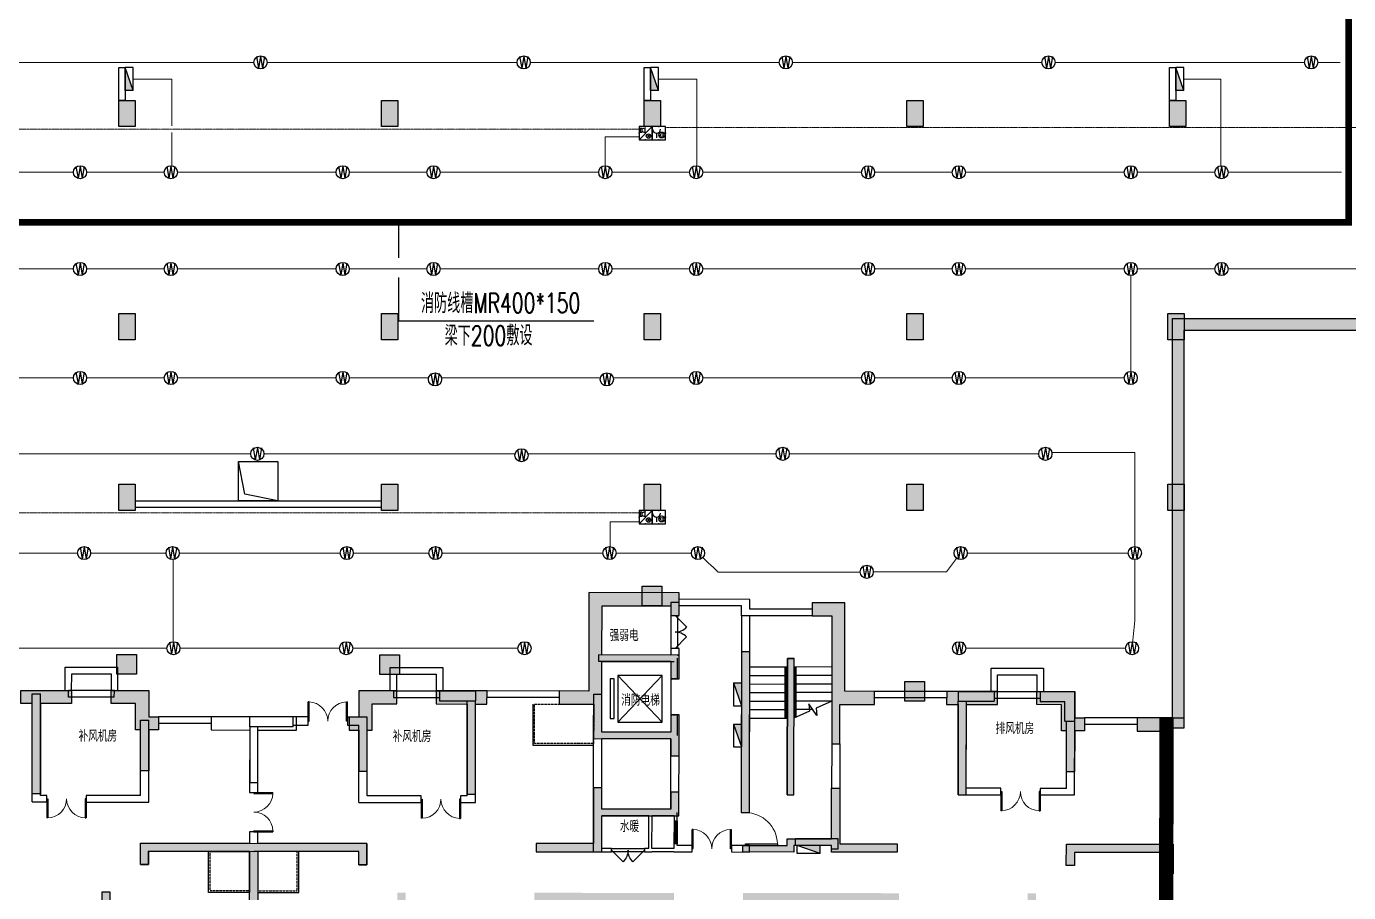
# Model space of a CAD drawing. Extents: x -1348811 to 123514, y -640545 to 749356.
# Drawn here: x -573127 to -532860, y -239435 to -213039 of the extents above; entities that cross this region are included whole.
import ezdxf
from ezdxf.enums import TextEntityAlignment as Align

# ---------------------------------------------------------------- set-up
doc = ezdxf.new("R2010")
doc.units = 0
doc.header["$LTSCALE"] = 10
doc.header["$MEASUREMENT"] = 0
for name, pattern in [('ACAD_ISO11W100', [33.5, 12, -3, 12, -3, 0.5, -3]), ('DASH', [0.35, 0.25, -0.1]), ('DASHED', [0.75, 0.5, -0.25]), ('常规', [20, 10, 0, 10])]:
    doc.linetypes.add(name, pattern=pattern)
doc.layers.get('0').update_dxf_attribs({"linetype": 'CONTINUOUS'})
for name, color, linetype in [('COLU', 1, 'CONTINUOUS'), ('COLU_HATCH', 252, 'CONTINUOUS'), ('DIM_SYMB', 3, 'CONTINUOUS'), ('dxsqt', 1, 'CONTINUOUS'), ('jlq', 1, 'CONTINUOUS'), ('JPS-J-0', 6, 'CONTINUOUS'), ('JPS-WALL', 7, 'CONTINUOUS'), ('JPS-X-TEXT', 1, 'CONTINUOUS'), ('JPS-XHS', 7, 'CONTINUOUS'), ('jz', 121, 'CONTINUOUS'), ('PUB_HATCH', 9, 'CONTINUOUS'), ('Q-200填充', 9, 'CONTINUOUS'), ('RD-equip', 3, 'CONTINUOUS'), ('RD-Text', 4, 'CONTINUOUS'), ('STAIR', 9, 'CONTINUOUS'), ('TEXT', 7, 'CONTINUOUS'), ('wall', 8, 'CONTINUOUS'), ('WINDOW', 4, 'CONTINUOUS'), ('排水设施', 163, 'CONTINUOUS')]:
    doc.layers.add(name, color=color, linetype=linetype)
doc.layers.add('RD-Line', color=2, linetype='常规', lineweight=0)
doc.styles.add('FS1', font='txt4.shx', dxfattribs={"width": 0.8, "bigfont": 'fstxt.shx'})
doc.styles.add('FS2', font='tjromans.shx', dxfattribs={"width": 0.8, "bigfont": 'tjhztxt.shx'})
doc.styles.get("Standard").update_dxf_attribs({"font": 'GBENOR', "bigfont": 'GBCBIG'})
doc.styles.add('TEXT', font='tjromans.shx', dxfattribs={"width": 0.8, "height": 400, "bigfont": 'tjhztxt.shx'})

# ---------------------------------------------------------------- blocks, each defined once
blk = doc.blocks.new('zw')
at = {"layer": 'COLU_HATCH'}
for points in [[(23950, -176733), (24450, -176733), (24450, -177533), (23950, -177533)], [(31950, -176733), (32450, -176733), (32450, -177533), (31950, -177533)], [(39950, -176733), (40450, -176733), (40450, -177533), (39950, -177533)], [(47950, -176733), (48450, -176733), (48450, -177533), (47950, -177533)], [(55950, -176733), (56450, -176733), (56450, -177533), (55950, -177533)], [(23950, -183233), (24450, -183233), (24450, -184033), (23950, -184033)], [(31950, -183233), (32450, -183233), (32450, -184033), (31950, -184033)], [(39950, -183233), (40450, -183233), (40450, -184033), (39950, -184033)], [(47950, -183233), (48450, -183233), (48450, -184033), (47950, -184033)], [(55900, -183233), (56400, -183233), (56400, -184033), (55900, -184033)], [(23950, -188433), (24450, -188433), (24450, -189233), (23950, -189233)], [(31950, -188433), (32450, -188433), (32450, -189233), (31950, -189233)], [(39950, -188433), (40450, -188433), (40450, -189233), (39950, -189233)], [(47950, -188433), (48450, -188433), (48450, -189233), (47950, -189233)], [(55900, -188433), (56400, -188433), (56400, -189233), (55900, -189233)], [(39897, -191536), (40497, -191536), (40497, -192136), (39897, -192136)], [(23894, -193618), (24494, -193618), (24494, -194218), (23894, -194218)], [(31900, -193627), (32500, -193627), (32500, -194227), (31900, -194227)], [(47894, -194444), (48494, -194444), (48494, -195044), (47894, -195044)]]:
    blk.add_hatch(color=256, dxfattribs=at).paths.add_polyline_path(points)
at = {"layer": 'COLU'}
for points in [[(23950, -176733), (24450, -176733), (24450, -177533), (23950, -177533)], [(31950, -176733), (32450, -176733), (32450, -177533), (31950, -177533)], [(39950, -176733), (40450, -176733), (40450, -177533), (39950, -177533)], [(47950, -176733), (48450, -176733), (48450, -177533), (47950, -177533)], [(55950, -176733), (56450, -176733), (56450, -177533), (55950, -177533)], [(23950, -183233), (24450, -183233), (24450, -184033), (23950, -184033)], [(31950, -183233), (32450, -183233), (32450, -184033), (31950, -184033)], [(39950, -183233), (40450, -183233), (40450, -184033), (39950, -184033)], [(47950, -183233), (48450, -183233), (48450, -184033), (47950, -184033)], [(55900, -183233), (56400, -183233), (56400, -184033), (55900, -184033)], [(23950, -188433), (24450, -188433), (24450, -189233), (23950, -189233)], [(31950, -188433), (32450, -188433), (32450, -189233), (31950, -189233)], [(39950, -188433), (40450, -188433), (40450, -189233), (39950, -189233)], [(47950, -188433), (48450, -188433), (48450, -189233), (47950, -189233)], [(55900, -188433), (56400, -188433), (56400, -189233), (55900, -189233)], [(39897, -191536), (40497, -191536), (40497, -192136), (39897, -192136)], [(23894, -193618), (24494, -193618), (24494, -194218), (23894, -194218)], [(31900, -193627), (32500, -193627), (32500, -194227), (31900, -194227)], [(47894, -194444), (48494, -194444), (48494, -195044), (47894, -195044)]]:
    blk.add_lwpolyline(points, close=True, dxfattribs=at)
blk = doc.blocks.new('jlqq')
at = {"layer": 'PUB_HATCH'}
blk.add_hatch(color=256, dxfattribs=at).paths.add_polyline_path([(65555, -166648), (92005, -166648), (92213, -166298), (65205, -166298), (65205, -190598), (57205, -190598), (57205, -203068), (57555, -203068), (57555, -190948), (65555, -190948)])
at = {"layer": 'jlq'}
for p, q in [((57205, -203068), (57205, -190598)), ((57205, -190598), (65205, -190598)), ((57555, -203068), (57555, -190948)), ((57555, -190948), (65555, -190948)), ((57205, -203068), (57555, -203068))]:
    blk.add_line(p, q, dxfattribs=at)
blk = doc.blocks.new('A$C00D673E7')
at = {"layer": '排水设施'}
blk.add_lwpolyline([(0, 0), (1200, 0), (1200, 1200), (0, 1200)], close=True, dxfattribs=at)
blk.add_lwpolyline([(1200, 1200), (189, 1005), (0, 0)], dxfattribs=at)
blk = doc.blocks.new('WG')
at = {"layer": 'RD-equip'}
blk.add_circle((0, 0), 200, dxfattribs=at)
at = {"layer": 'RD-equip', "color": 4, "style": 'FS1', "width": 0.8}
blk.add_attdef('消防', text='', height=360, dxfattribs=at).set_placement((0, 0), align=Align.MIDDLE)
blk = doc.blocks.new('WWWW')
at = {"layer": 'RD-equip'}
blk.add_blockref('WG', (0, 0), dxfattribs=at).add_auto_attribs({'消防': 'W'})
blk = doc.blocks.new('$equip$00001636')
for p, q in [((0.5, 0), (-0.5, 0)), ((0.5, 0), (-0.5, -1)), ((-0.5, 0), (-0.5, -1)), ((0.5, -1), (0.5, 0)), ((-0.5, -1), (0.5, -1)), ((-0.42, -0.13, 0), (-0.42, -0.43, 0)), ((-0.27, -0.13, 0), (-0.42, -0.13, 0)), ((-0.42, -0.43, 0), (-0.27, -0.43, 0)), ((-0.27, -0.18, 0), (-0.07, -0.08, 0)), ((-0.27, -0.43, 0), (-0.27, -0.13, 0)), ((-0.07, -0.48, 0), (-0.27, -0.38, 0)), ((-0.07, -0.08, 0), (-0.07, -0.48, 0)), ((0.11, -0.6), (0.34, -0.84)), ((0.11, -0.84), (0.34, -0.6))]:
    blk.add_line(p, q)
blk.add_circle((0.22, -0.72), 0.169)
for p in [(0, 0), (-0.5, -0.5), (0, -1), (0.5, -0.5)]:
    blk.add_point(p)
at = {"flags": 9}
blk.add_attdef('A', (0, 0), '', height=0.00002, dxfattribs=at)
blk.add_attdef('B', text='', height=0.4, dxfattribs=at).set_placement((0.88, -0.7), align=Align.MIDDLE_CENTER)
blk = doc.blocks.new('$equip$00001630')
for p, q in [((-0.5, 0), (-0.5, -1)), ((0.5, 0), (-0.5, 0)), ((0.5, -1), (0.5, 0)), ((-0.5, -1), (0.5, -1)), ((-0.17, -0.5), (-0.17, -0.85))]:
    blk.add_line(p, q)
for radius in [0.226, 0.113]:
    blk.add_circle((0.23, -0.64), radius)
blk.add_arc((-0.17, -0.2), 0.3, 180, 0)
for p in [(0, 0), (-0.5, -0.5), (0, -1), (0.5, -0.5)]:
    blk.add_point(p)
at = {"flags": 9}
blk.add_attdef('A', (0, 0), '', height=0.00002, dxfattribs=at)
blk.add_attdef('B', text='', height=0.4, dxfattribs=at).set_placement((0.88, -0.7), align=Align.MIDDLE_CENTER)
blk = doc.blocks.new('D-JG--1F')
at = {"layer": 'PUB_HATCH'}
h = blk.add_hatch(color=256, dxfattribs=at)
h.paths.add_polyline_path([(21450, -10000), (19050, -10000), (19050, -10400), (18800, -10400), (18800, -9750), (21450, -9750)])
h.paths.add_polyline_path([(30950, -400), (30950, 300), (28200, 300), (28200, -2700), (27300, -2700), (27300, -3100), (28350, -3100), (28350, -4150), (30700, -4150), (30700, -4675), (30950, -4675), (30950, -3425), (30700, -3425), (30700, -3950), (28600, -3950), (28600, -1800), (30700, -1800), (30700, -2325), (30950, -2325), (30950, -1600), (28600, -1600), (28600, -100), (30700, -100), (30700, -400)])
h.paths.add_polyline_path([(35600, -7600), (35600, -7400), (34450, -7400), (34450, -7600), (32900, -7600), (32900, -7400), (34250, -7400), (34250, -7200), (35600, -7200), (35600, -5650), (35850, -5650), (35850, -7350), (37600, -7350), (37600, -7600)])
h.paths.add_polyline_path([(24750, -3100), (25100, -3100), (25100, -2700), (23550, -2700), (23550, -3100), (24500, -3100), (24500, -5850), (24750, -5850)])
h.paths.add_polyline_path([(39100, -2700), (39100, -3100), (39450, -3100), (39450, -5850), (39700, -5850), (39700, -3100), (40650, -3100), (40650, -2700)])
h.paths.add_polyline_path([(37650, -8850), (37650, -10000), (37400, -10000), (37400, -9100), (34750, -9100), (34750, -9500), (34500, -9500), (34500, -9100), (32900, -9100), (32900, -8850)])
h.paths.add_polyline_path([(42750, -7350), (46000, -7350), (46000, -8250), (45600, -8250), (45600, -7600), (43000, -7600), (43000, -8000), (42750, -8000)])
h.paths.add_polyline_path([(19800, -14100), (19050, -14100), (19050, -12850), (18800, -12850), (18800, -14500), (19800, -14500)])
h.paths.add_polyline_path([(22625, -14100), (23000, -14100), (23000, -14500), (21600, -14500), (21600, -14100), (22375, -14100), (22375, -12200), (22625, -12200)])
h.paths.add_polyline_path([(26800, -14500), (26200, -14500), (26200, -14100), (26550, -14100), (26550, -11900), (26800, -11900)])
h.paths.add_polyline_path([(22625, -11000), (22375, -11000), (22375, -8850), (22625, -8850)])
h.paths.add_polyline_path([(29100, -17100), (29100, -17500), (28100, -17500), (28100, -15750), (28500, -15750), (28500, -17100)])
h.paths.add_polyline_path([(32300, -17100), (31900, -17100), (31900, -15750), (31650, -15750), (31650, -17100), (30900, -17100), (30900, -17500), (32300, -17500)])
h.paths.add_polyline_path([(35800, -17500), (35100, -17500), (35100, -17100), (35400, -17100), (35400, -13350), (34500, -13350), (34500, -13100), (35800, -13100)])
h.paths.add_polyline_path([(28100, -14500), (28500, -14500), (28500, -13350), (30750, -13350), (30750, -13100), (28100, -13100)])
h.paths.add_polyline_path([(26800, -10000), (26800, -9100), (30800, -9100), (30800, -8850), (26550, -8850), (26550, -10000)])
h.paths.add_polyline_path([(28350, -5650), (28350, -7350), (26600, -7350), (26600, -7600), (28600, -7600), (28600, -6500), (30950, -6500), (30950, -6500), (30950, -5775), (30700, -5775), (30700, -6300), (28600, -6300), (28600, -5650)])
h.paths.add_polyline_path([(33100, -1500), (32850, -1500), (32850, -6400), (33100, -6400)])
h.paths.add_polyline_path([(35600, -400), (35600, -4300), (35850, -4300), (35850, -3100), (36900, -3100), (36900, -2700), (36000, -2700), (36000, 0), (35000, 0), (35000, -400)])
h.paths.add_polyline_path([(38000, -14100), (37650, -14100), (37650, -12200), (37400, -12200), (37400, -14500), (38000, -14500)])
h.paths.add_polyline_path([(41575, -8850), (41575, -11000), (41825, -11000), (41825, -8850)])
h.paths.add_polyline_path([(42600, -14100), (42600, -14500), (41200, -14500), (41200, -14100), (41575, -14100), (41575, -12200), (41825, -12200), (41825, -14100)])
h.paths.add_polyline_path([(45000, -14100), (45000, -12850), (45400, -12850), (45400, -14500), (44400, -14500), (44400, -14100)])
h.paths.add_polyline_path([(45600, -9150), (45600, -9600), (45000, -9600), (45000, -10000), (45000, -10000), (45000, -11450), (45400, -11450), (45400, -10000), (46000, -10000), (46000, -9150)])
h.paths.add_polyline_path([(45600, -3900), (45600, -5500), (46000, -5500), (46000, -3500), (44900, -3500), (44900, -3900)])
h.paths.add_polyline_path([(34250, -1700), (34250, -5860), (34450, -5860), (34450, -1700)])
h.paths.add_polyline_path([(34250, -1700), (34250, -5860), (34450, -5860), (34450, -1700)])
h.paths.add_polyline_path([(14550, -7350), (21450, -7350), (21450, -8000), (21200, -8000), (21200, -7600), (18125, -7600), (18125, -10000), (17875, -10000), (17875, -7600), (14800, -7600), (14800, -8000), (14550, -8000)])
h.paths.add_polyline_path([(14550, -10000), (16950, -10000), (16950, -10400), (17200, -10400), (17200, -9750), (14550, -9750)])
h.paths.add_polyline_path([(5050, -400), (5050, 300), (7800, 300), (7800, -2700), (8700, -2700), (8700, -3100), (7650, -3100), (7650, -4150), (5300, -4150), (5300, -4675), (5050, -4675), (5050, -3425), (5300, -3425), (5300, -3950), (7400, -3950), (7400, -1800), (5300, -1800), (5300, -2325), (5050, -2325), (5050, -1600), (7400, -1600), (7400, -100), (5300, -100), (5300, -400)])
h.paths.add_polyline_path([(400, -7600), (400, -7400), (1550, -7400), (1550, -7600), (3100, -7600), (3100, -7400), (1750, -7400), (1750, -7200), (400, -7200), (400, -5650), (150, -5650), (150, -7350), (-1600, -7350), (-1600, -7600)])
h.paths.add_polyline_path([(11250, -3100), (10900, -3100), (10900, -2700), (12450, -2700), (12450, -3100), (11500, -3100), (11500, -5850), (11250, -5850)])
h.paths.add_polyline_path([(-3100, -2700), (-3100, -3100), (-3450, -3100), (-3450, -5850), (-3700, -5850), (-3700, -3100), (-4650, -3100), (-4650, -2700)])
h.paths.add_polyline_path([(-1650, -8850), (-1650, -10000), (-1400, -10000), (-1400, -9100), (1250, -9100), (1250, -9500), (1500, -9500), (1500, -9100), (3100, -9100), (3100, -8850)])
h.paths.add_polyline_path([(-6750, -7350), (-10000, -7350), (-10000, -8250), (-9600, -8250), (-9600, -7600), (-7000, -7600), (-7000, -8000), (-6750, -8000)])
h.paths.add_polyline_path([(16200, -14100), (16950, -14100), (16950, -12850), (17200, -12850), (17200, -14500), (16200, -14500)])
h.paths.add_polyline_path([(13375, -14100), (13000, -14100), (13000, -14500), (14400, -14500), (14400, -14100), (13625, -14100), (13625, -12200), (13375, -12200)])
h.paths.add_polyline_path([(9200, -14500), (9800, -14500), (9800, -14100), (9450, -14100), (9450, -11900), (9200, -11900)])
h.paths.add_polyline_path([(13375, -11000), (13625, -11000), (13625, -8850), (13375, -8850)])
h.paths.add_polyline_path([(6900, -17100), (6900, -17500), (7900, -17500), (7900, -15750), (7500, -15750), (7500, -17100)])
h.paths.add_polyline_path([(3700, -17100), (4100, -17100), (4100, -15750), (4350, -15750), (4350, -17100), (5100, -17100), (5100, -17500), (3700, -17500)])
h.paths.add_polyline_path([(200, -17500), (900, -17500), (900, -17100), (600, -17100), (600, -13350), (1500, -13350), (1500, -13100), (200, -13100)])
h.paths.add_polyline_path([(7900, -14500), (7500, -14500), (7500, -13350), (5250, -13350), (5250, -13100), (7900, -13100)])
h.paths.add_polyline_path([(9200, -10000), (9200, -9100), (5200, -9100), (5200, -8850), (9450, -8850), (9450, -10000)])
h.paths.add_polyline_path([(7650, -5650), (7650, -7350), (9400, -7350), (9400, -7600), (7400, -7600), (7400, -6500), (5050, -6500), (5050, -6500), (5050, -5775), (5300, -5775), (5300, -6300), (7400, -6300), (7400, -5650)])
h.paths.add_polyline_path([(2900, -1500), (3150, -1500), (3150, -6400), (2900, -6400)])
h.paths.add_polyline_path([(400, -400), (400, -4300), (150, -4300), (150, -3100), (-900, -3100), (-900, -2700), (0, -2700), (0, 0), (1000, 0), (1000, -400)])
h.paths.add_polyline_path([(-2000, -14100), (-1650, -14100), (-1650, -12200), (-1400, -12200), (-1400, -14500), (-2000, -14500)])
h.paths.add_polyline_path([(-5575, -8850), (-5575, -11000), (-5825, -11000), (-5825, -8850)])
h.paths.add_polyline_path([(-6600, -14100), (-6600, -14500), (-5200, -14500), (-5200, -14100), (-5575, -14100), (-5575, -12200), (-5825, -12200), (-5825, -14100)])
h.paths.add_polyline_path([(-9000, -14100), (-9000, -12850), (-9400, -12850), (-9400, -14500), (-8400, -14500), (-8400, -14100)])
h.paths.add_polyline_path([(-9600, -9150), (-9600, -9600), (-9000, -9600), (-9000, -10000), (-9000, -10000), (-9000, -11450), (-9400, -11450), (-9400, -10000), (-10000, -10000), (-10000, -9150)])
h.paths.add_polyline_path([(-9600, -3900), (-9600, -5500), (-10000, -5500), (-10000, -3500), (-8900, -3500), (-8900, -3900)])
h.paths.add_polyline_path([(1750, -1700), (1750, -5860), (1550, -5860), (1550, -1700)])
h.paths.add_polyline_path([(1750, -1700), (1750, -5860), (1550, -5860), (1550, -1700)])
edge = h.paths.add_edge_path(flags=17)
edge.add_line((17875, -5500), (18125, -5500))
edge.add_line((18125, -5500), (18125, -3900))
edge.add_line((18125, -3900), (19300, -3900))
edge.add_line((19300, -3900), (19300, -3500))
edge.add_line((19300, -3500), (16700, -3500))
edge.add_line((16700, -3500), (16700, -3900))
edge.add_line((16700, -3900), (17875, -3900))
edge.add_line((17875, -3900), (17875, -5500))
edge.add_line((17875, -5500), (18125, -5500))
h.paths.add_polyline_path([(17875, -5500), (18125, -5500), (18125, -3900), (19300, -3900), (19300, -3500), (16700, -3500), (16700, -3900), (17875, -3900)], flags=17)
edge = h.paths.add_edge_path()
edge.add_line((21600, -3100), (22350, -3100))
edge.add_line((22350, -3100), (22350, -2700))
edge.add_line((22350, -2700), (21200, -2700))
edge.add_line((21200, -2700), (21200, -3500))
edge.add_line((21200, -3500), (20900, -3500))
edge.add_line((20900, -3500), (20900, -3900))
edge.add_line((20900, -3900), (21200, -3900))
edge.add_line((21200, -3900), (21200, -5150))
edge.add_line((21200, -5150), (21450, -5150))
edge.add_line((21450, -5150), (21450, -3900))
edge.add_line((21450, -3900), (21600, -3900))
edge.add_line((21600, -3900), (21600, -3100))
edge.add_line((42600, -3100), (41850, -3100))
edge.add_line((41850, -3100), (41850, -2700))
edge.add_line((41850, -2700), (43000, -2700))
edge.add_line((43000, -2700), (43000, -3500))
edge.add_line((43000, -3500), (43300, -3500))
edge.add_line((43300, -3500), (43300, -3900))
edge.add_line((43300, -3900), (43000, -3900))
edge.add_line((43000, -3900), (43000, -5150))
edge.add_line((43000, -5150), (42750, -5150))
edge.add_line((42750, -5150), (42750, -3900))
edge.add_line((42750, -3900), (42600, -3900))
edge.add_line((42600, -3900), (42600, -3100))
edge.add_line((14400, -3100), (13650, -3100))
edge.add_line((13650, -3100), (13650, -2700))
edge.add_line((13650, -2700), (14800, -2700))
edge.add_line((14800, -2700), (14800, -3500))
edge.add_line((14800, -3500), (15100, -3500))
edge.add_line((15100, -3500), (15100, -3900))
edge.add_line((15100, -3900), (14800, -3900))
edge.add_line((14800, -3900), (14800, -5150))
edge.add_line((14800, -5150), (14550, -5150))
edge.add_line((14550, -5150), (14550, -3900))
edge.add_line((14550, -3900), (14400, -3900))
edge.add_line((14400, -3900), (14400, -3100))
edge.add_line((-6600, -3100), (-5850, -3100))
edge.add_line((-5850, -3100), (-5850, -2700))
edge.add_line((-5850, -2700), (-7000, -2700))
edge.add_line((-7000, -2700), (-7000, -3500))
edge.add_line((-7000, -3500), (-7300, -3500))
edge.add_line((-7300, -3500), (-7300, -3900))
edge.add_line((-7300, -3900), (-7000, -3900))
edge.add_line((-7000, -3900), (-7000, -5150))
edge.add_line((-7000, -5150), (-6750, -5150))
edge.add_line((-6750, -5150), (-6750, -3900))
edge.add_line((-6750, -3900), (-6600, -3900))
edge.add_line((-6600, -3900), (-6600, -3100))
for points in [[(34450, -1700), (34250, -1700), (34250, -5860), (34450, -5860)], [(14400, -3900), (14550, -3900), (14550, -5150), (14800, -5150), (14800, -3900), (15100, -3900), (15100, -3500), (14800, -3500), (14800, -2700), (13650, -2700), (13650, -3100), (14400, -3100)], [(22350, -3100), (22350, -2700), (21200, -2700), (21200, -3500), (20900, -3500), (20900, -3900), (21200, -3900), (21200, -5150), (21450, -5150), (21450, -3900), (21600, -3900), (21600, -3100)], [(42600, -3900), (42750, -3900), (42750, -5150), (43000, -5150), (43000, -3900), (43300, -3900), (43300, -3500), (43000, -3500), (43000, -2700), (41850, -2700), (41850, -3100), (42600, -3100)]]:
    blk.add_hatch(color=256, dxfattribs=at).paths.add_polyline_path(points)
at = {"layer": 'dxsqt'}
for points in [[(30950, -400), (30950, 300), (28200, 300), (28200, -2700), (27300, -2700), (27300, -3100), (28350, -3100), (28350, -4150), (30700, -4150), (30700, -4675), (30950, -4675), (30950, -3425), (30700, -3425), (30700, -3950), (28600, -3950), (28600, -1800), (30700, -1800), (30700, -2325), (30950, -2325), (30950, -1600), (28600, -1600), (28600, -100), (30700, -100), (30700, -400), (30950, -400)], [(35600, -400), (35600, -4300), (35850, -4300), (35850, -3100), (36900, -3100), (36900, -2700), (36000, -2700), (36000, 0), (35000, 0), (35000, -400), (35600, -400)], [(11250, -3100), (10900, -3100), (10900, -2700), (12450, -2700), (12450, -3100), (11500, -3100), (11500, -5850), (11250, -5850), (11250, -3100)], [(14400, -3100), (13650, -3100), (13650, -2700), (14800, -2700), (14800, -3500), (15100, -3500), (15100, -3900), (14800, -3900), (14800, -5150), (14550, -5150), (14550, -3900), (14400, -3900), (14400, -3100)], [(21600, -3100), (22350, -3100), (22350, -2700), (21200, -2700), (21200, -3500), (20900, -3500), (20900, -3900), (21200, -3900), (21200, -5150), (21450, -5150), (21450, -3900), (21600, -3900), (21600, -3100)], [(24750, -3100), (25100, -3100), (25100, -2700), (23550, -2700), (23550, -3100), (24500, -3100), (24500, -5850), (24750, -5850), (24750, -3100)], [(39100, -2700), (39100, -3100), (39450, -3100), (39450, -5850), (39700, -5850), (39700, -3100), (40650, -3100), (40650, -2700), (39100, -2700)], [(42600, -3100), (41850, -3100), (41850, -2700), (43000, -2700), (43000, -3500), (43300, -3500), (43300, -3900), (43000, -3900), (43000, -5150), (42750, -5150), (42750, -3900), (42600, -3900), (42600, -3100)], [(17875, -5500), (18125, -5500), (18125, -3900), (19300, -3900), (19300, -3500), (16700, -3500), (16700, -3900), (17875, -3900), (17875, -5500), (18125, -5500)], [(45600, -3900), (45600, -5500), (46000, -5500), (46000, -3500), (44900, -3500), (44900, -3900), (45600, -3900)], [(28350, -5650), (28350, -7350), (26600, -7350), (26600, -7600), (28600, -7600), (28600, -6500), (30950, -6500), (30950, -6500), (30950, -6500), (30950, -5775), (30700, -5775), (30700, -6300), (28600, -6300), (28600, -5650), (28350, -5650)], [(14550, -7350), (21450, -7350), (21450, -8000), (21200, -8000), (21200, -7600), (18125, -7600), (18125, -10000), (17875, -10000), (17875, -7600), (14800, -7600), (14800, -8000), (14550, -8000), (14550, -7350)], [(42750, -7350), (46000, -7350), (46000, -8250), (45600, -8250), (45600, -7600), (43000, -7600), (43000, -8000), (42750, -8000), (42750, -7350)]]:
    blk.add_lwpolyline(points, dxfattribs=at)
for points in [[(33100, -1500), (32850, -1500), (32850, -6400), (33100, -6400)], [(34250, -1700), (34250, -5860), (34450, -5860), (34450, -1700)], [(34250, -1700), (34250, -5860), (34450, -5860), (34450, -1700)], [(35600, -7600), (35600, -7400), (34450, -7400), (34450, -7600), (32900, -7600), (32900, -7400), (34250, -7400), (34250, -7200), (35600, -7200), (35600, -5650), (35850, -5650), (35850, -7350), (37600, -7350), (37600, -7600)], [(13375, -11000), (13625, -11000), (13625, -8850), (13375, -8850)]]:
    blk.add_lwpolyline(points, close=True, dxfattribs=at)
blk = doc.blocks.new('DTTT')
at = {"layer": 'jz'}
for p, q in [((748, -792), (-748, 792)), ((-748, -792), (748, 792))]:
    blk.add_line(p, q, dxfattribs=at)
for points in [[(-1003, -673), (-1003, 673), (-871, 673), (-871, -673)], [(-748, -792), (-748, 792), (748, 792), (748, -792)]]:
    blk.add_lwpolyline(points, close=True, dxfattribs=at)
blk = doc.blocks.new('DXHS')
at = {"layer": 'JPS-XHS'}
blk.add_hatch(color=256, dxfattribs=at).paths.add_polyline_path([(-350, 240), (-350, 0), (350, 0)])
at = {"layer": 'JPS-XHS', "linetype": 'Continuous'}
for p, q in [((-350, 240), (-350, 0)), ((-350, 240), (350, 240)), ((-350, 0), (350, 0)), ((350, 240), (350, 0))]:
    blk.add_line(p, q, dxfattribs=at)
at = {"layer": 'JPS-XHS'}
blk.add_line((-350, 240), (350, 0), dxfattribs=at)
blk = doc.blocks.new('A$C154042D1')
at = {"layer": 'JPS-XHS'}
for p, rotation in [((13000, -2800), 270), ((13000, -4050), 270), ((44850, -7400), 180)]:
    blk.add_blockref('DXHS', p, dxfattribs=dict(at, rotation=rotation))
at = {"layer": 'JPS-XHS', "xscale": -1}
for p, rotation in [((42800, -2800), 90), ((42800, -4050), 90), ((10950, -7400), 180)]:
    blk.add_blockref('DXHS', p, dxfattribs=dict(at, rotation=rotation))
blk = doc.blocks.new('$DorLib2D$00000002')
for p, q in [((-0.5, 0), (-0.5, 0.4875)), ((-0.475, 0.4875), (-0.5, 0.4875)), ((-0.475, 0), (-0.475, 0.4875)), ((0.475, 0), (0.475, 0.4875)), ((0.475, 0.4875), (0.5, 0.4875)), ((0.5, 0), (0.5, 0.4875)), ((-0.5, 0), (-0.475, 0)), ((0.5, 0), (0.475, 0))]:
    blk.add_line(p, q)
at = {"lineweight": 13}
for centre, start, end in [((-0.4875, 0), 0, 88.53072), ((0.4875, 0), 91.46928, 180)]:
    blk.add_arc(centre, 0.4875, start, end, dxfattribs=at)
blk = doc.blocks.new('$DorLib2D$00000116')
at = {"color": 0}
for p, q in [((-0.5, 0), (-0.146, 0.354)), ((0.5, 0), (0.146, 0.354))]:
    blk.add_line(p, q, dxfattribs=at)
for centre, start, end in [((-0.5, 0), 0, 45), ((0.5, 0), 135, 180)]:
    blk.add_arc(centre, 0.5, start, end, dxfattribs=at)
blk = doc.blocks.new('$DorLib2D$00000001')
for p, q in [((0.45, 0.975), (0.5, 0.975)), ((0.45, 0), (0.45, 0.975)), ((0.5, 0), (0.5, 0.975)), ((0.5, 0), (0.45, 0))]:
    blk.add_line(p, q)
at = {"lineweight": 13}
blk.add_arc((0.475, 0), 0.975, 91.4693, 180, dxfattribs=at)
blk = doc.blocks.new('$WINLIB2D$00000001')
for p, q in [((-0.5, 0.5), (0.5, 0.5)), ((-0.5, 0.5), (-0.5, -0.5)), ((0.5, 0.167), (-0.5, 0.167)), ((0.5, -0.5), (0.5, 0.5)), ((0.5, -0.167), (-0.5, -0.167)), ((-0.5, -0.5), (0.5, -0.5))]:
    blk.add_line(p, q)

msp = doc.modelspace()

# ---------------------------------------------------------------- linework, layer by layer
at = {"layer": 'DIM_SYMB'}
for points in [[(-550525.7, -234118.9, 0, 0, 0), (-550524.3, -232858.9, 80, 0, 0), (-550524, -232558.9, 0, 0, 0)], [(-549174, -232560.4, 0, 0, 0), (-549174.7, -233214.9, 80, 0, 0), (-549175.1, -233514.9, 0, 0, 0)], [(-563859.5, -235600.7, 0, 0, 0), (-563859, -235138.1, 80, 0, 0), (-563858.6, -234838.1, 0, 0, 0)]]:
    msp.add_lwpolyline(points, format="xyseb", dxfattribs=at)
msp.add_lwpolyline([(-548600.2, -233601), (-549072.9, -233814.2), (-549056.3, -234037), (-549296.4, -233684.6), (-549278, -233906.6), (-549750.7, -234119.8)], dxfattribs=at)
at = {"layer": 'JPS-J-0'}
msp.add_lwpolyline([(-557700.3, -233690.9), (-557701.7, -234940.9), (-555851.7, -234943)], dxfattribs=at)
at = {"layer": 'JPS-J-0', "linetype": 'DASH'}
for points in [[(-555850.3, -233693), (-555851.6, -234893), (-557651.6, -234891), (-557650.3, -233691)], [(-567530.3, -238179.9), (-566330.3, -238181.3), (-566331.6, -239381.3), (-567531.6, -239379.9)], [(-564880.3, -238182.9), (-566080.3, -238181.6), (-566081.6, -239381.6), (-564881.6, -239382.9)]]:
    msp.add_lwpolyline(points, close=True, dxfattribs=at)
at = {"layer": 'JPS-J-0'}
for points in [[(-567580.3, -238179.9), (-566330.3, -238181.3), (-566331.7, -239431.3), (-567581.7, -239429.9)], [(-564830.3, -238183), (-566080.3, -238181.6), (-566081.7, -239431.6), (-564831.7, -239433)]]:
    msp.add_lwpolyline(points, close=True, dxfattribs=at)
at = {"layer": 'JPS-WALL'}
for points in [[(-570117.7, -214292.9), (-570117.7, -215292.9), (-570317.7, -215292.9), (-570317.7, -214292.9)], [(-554117.7, -214292.9), (-554117.7, -215292.9), (-554317.7, -215292.9), (-554317.7, -214292.9)], [(-538117.7, -214292.9), (-538117.7, -215292.9), (-538317.7, -215292.9), (-538317.7, -214292.9)]]:
    msp.add_lwpolyline(points, close=True, dxfattribs=at)
at = {"layer": 'Q-200填充', "const_width": 400}
msp.add_lwpolyline([(-593999.4, -234051.6), (-594007.7, -240350.4), (-593407.7, -240351.1), (-593412.7, -244851.1), (-583812.7, -244861.8), (-583816.1, -247861.8), (-576516.1, -247869.9), (-576512.7, -244869.9), (-555912.8, -244892.9), (-555916.1, -247892.9), (-548616.1, -247901.1), (-548612.8, -244901.1), (-539012.8, -244911.8), (-539007.7, -240411.8), (-538407.7, -240412.4), (-538400.7, -234112.4)], dxfattribs=at)
at = {"layer": 'RD-Line'}
for p, q in [((-573798, -214135.4), (-566198, -214135.4)), ((-565798, -214135.4), (-558181.9, -214135.4)), ((-557781.9, -214135.4), (-550198, -214135.4)), ((-549798, -214135.4), (-542198, -214135.4)), ((-541798, -214135.4), (-534198, -214135.4)), ((-533798, -214138.5), (-533112.4, -214138.5)), ((-569877.7, -214642.9), (-568694.7, -214642.9)), ((-568694.7, -216069.5), (-568694.7, -214642.9)), ((-553877.7, -214642.9), (-552714.1, -214642.9)), ((-552714.1, -217284.7), (-552714.1, -214642.9)), ((-537877.7, -214642.9), (-536753.7, -214642.9)), ((-536753.7, -217285.8), (-536753.7, -214642.9)), ((-568694.7, -217287), (-568694.7, -216269.5)), ((-554467.6, -216401.7), (-555504.7, -216401.7)), ((-555504.7, -217284.3), (-555504.7, -216401.7)), ((-576528.1, -217484.2), (-571694.4, -217484.2)), ((-571294.4, -217484.2), (-568928.1, -217484.2)), ((-568528.1, -217484.2), (-563694.4, -217484.2)), ((-563294.4, -217484.2), (-560930.7, -217484.2)), ((-560530.7, -217484.2), (-555697, -217484.2)), ((-555297, -217484.2), (-552928.1, -217484.2)), ((-552528.1, -217484.2), (-547694.4, -217484.2)), ((-547294.4, -217484.2), (-544928.1, -217484.2)), ((-544528.1, -217484.2), (-539694.4, -217484.2)), ((-539294.4, -217484.2), (-536928.1, -217484.2)), ((-536528.1, -217484.2), (-533075.9, -217484.2)), ((-576528.1, -220430.7), (-571694.4, -220430.7)), ((-571294.4, -220430.7), (-568928.1, -220430.7)), ((-568528.1, -220430.7), (-563694.4, -220430.7)), ((-563294.4, -220430.7), (-560930.7, -220430.7)), ((-560530.7, -220430.7), (-555697, -220430.7)), ((-555297, -220430.7), (-552928.1, -220430.7)), ((-552528.1, -220430.7), (-547694.4, -220430.7)), ((-547294.4, -220430.7), (-544928.1, -220430.7)), ((-544528.1, -220430.7), (-539694.4, -220430.7)), ((-539495, -223552.1), (-539495, -220630.7)), ((-539294.4, -220430.7), (-536928.1, -220430.7)), ((-536528.1, -220430.7), (-531694.4, -220430.7)), ((-576528.1, -223752.1), (-571694.4, -223752.1)), ((-571294.4, -223752.1), (-568928.1, -223752.1)), ((-568528.1, -223752.1), (-563694.4, -223752.1)), ((-563294.4, -223752.1), (-560877.3, -223752.1)), ((-560487, -223752.1), (-555643.7, -223752.1)), ((-555253.3, -223752.1), (-552928.1, -223752.1)), ((-552528.1, -223752.1), (-547694.4, -223752.1)), ((-547294.4, -223752.1), (-544928.1, -223752.1)), ((-544528.1, -223752.1), (-539694.4, -223752.1)), ((-573894.4, -226064.8), (-566294.4, -226064.8)), ((-565894.4, -226064.8), (-558243.6, -226064.8)), ((-557853.3, -226064.8), (-550294.4, -226064.8)), ((-549894.4, -226064.8), (-542294.4, -226064.8)), ((-541897.9, -226027.9), (-539372.8, -226027.9)), ((-539372.8, -228889.1), (-539372.8, -226027.9)), ((-554467.6, -228134.8), (-555350.3, -228134.8)), ((-555350.3, -228889.8), (-555350.3, -228134.8)), ((-576474.1, -229089.1), (-571570.9, -229089.1)), ((-571170.9, -229089.1), (-568874.1, -229089.1)), ((-568474.1, -229089.1), (-563570.9, -229089.1)), ((-563170.9, -229089.1), (-560871, -229089.1)), ((-560471, -229089.1), (-555567.7, -229089.1)), ((-555167.7, -229089.1), (-552874.1, -229089.1)), ((-544474.1, -229089.1), (-539570.9, -229089.1)), ((-568655.8, -231788.6), (-568655.8, -229288.2)), ((-552060, -229668.1), (-552528.6, -229226.3)), ((-545101.1, -229656.3), (-544794.4, -229248.8)), ((-539372.1, -229289), (-539372.1, -231144.3)), ((-547734.3, -229668.1), (-552060, -229668.1)), ((-547334.5, -229656.3), (-545101.1, -229656.3)), ((-539372.1, -231144.3), (-539434.2, -231789.5)), ((-573803.9, -231988.6), (-568850, -231988.6)), ((-568450, -231988.6), (-563587.2, -231988.6)), ((-563187.2, -231988.6), (-558157.3, -231988.6)), ((-544518.6, -231988.6), (-539653.4, -231988.6))]:
    msp.add_line(p, q, dxfattribs=at)
at = {"layer": 'RD-Line', "color": 1, "linetype": 'ACAD_ISO11W100', "ltscale": 0.05}
for p, q in [((-577648.6, -216169.5), (-554467.6, -216169.5)), ((-553667.7, -216120.6), (-530736.1, -216120.6)), ((-577648.6, -227862.1), (-554467.6, -227862.1))]:
    msp.add_line(p, q, dxfattribs=at)
at = {"layer": 'RD-Line', "linetype": 'DASHED', "ltscale": 0.8, "const_width": 200}
msp.add_lwpolyline([(-593371.5, -237095.8), (-593371.5, -219010.5), (-532856, -219010.5), (-532856, -132177.4), (-527399, -132177.4), (-527399, -22477.7)], dxfattribs=at)
at = {"layer": 'RD-Text'}
for p, q in [((-561780.7, -220088.7), (-561780.7, -219010.5)), ((-561780.7, -222013.2), (-561780.7, -220688.7)), ((-561780.7, -222013.2), (-555843.3, -222013.2))]:
    msp.add_line(p, q, dxfattribs=at)
at = {"layer": 'STAIR'}
for p, q in [((-551099, -232558.3), (-549949, -232559.5)), ((-550020.7, -234119.5), (-550019, -232559.5)), ((-549980.7, -234119.5), (-549979, -232559.5)), ((-548599, -232561), (-549749, -232559.8)), ((-549720.7, -234106.2), (-549719, -232559.8)), ((-549680.7, -234088.2), (-549679, -232559.8)), ((-553499.4, -232920.6), (-553500.6, -234020.6)), ((-551099.6, -233078.3), (-550019.6, -233079.5)), ((-551099.3, -232818.3), (-550019.3, -232819.5)), ((-549979.6, -233079.5), (-549949.6, -233079.5)), ((-549979.3, -232819.5), (-549949.3, -232819.5)), ((-549719.6, -233079.8), (-549749.6, -233079.8)), ((-549719.3, -232819.8), (-549749.3, -232819.8)), ((-548599.6, -233081), (-549679.6, -233079.8)), ((-548599.3, -232821), (-549679.3, -232819.8)), ((-551099.9, -233338.3), (-550019.9, -233339.5)), ((-549979.9, -233339.5), (-549949.9, -233339.5)), ((-549719.9, -233339.8), (-549749.9, -233339.8)), ((-548599.9, -233341), (-549679.9, -233339.8)), ((-551100.4, -233858.3), (-550020.4, -233859.5)), ((-551100.2, -233598.3), (-550020.2, -233599.5)), ((-549980.4, -233859.5), (-549950.4, -233859.5)), ((-549980.2, -233599.5), (-549950.2, -233599.5)), ((-549720.4, -233859.8), (-549750.4, -233859.8)), ((-549720.2, -233599.8), (-549750.2, -233599.8)), ((-549176.4, -233860.4), (-549680.4, -233859.8)), ((-548600.2, -233601), (-549680.2, -233599.8)), ((-551100.7, -234118.3), (-549950.7, -234119.5))]:
    msp.add_line(p, q, dxfattribs=at)
at = {"layer": 'wall'}
for p, q in [((-569817.7, -227492.9), (-562317.7, -227492.9)), ((-569817.7, -227692.9), (-562317.7, -227692.9)), ((-553496.8, -230595.6), (-553497.2, -230995.6)), ((-553246.8, -230595.9), (-553496.8, -230595.6)), ((-553247.2, -230995.9), (-553246.8, -230595.9)), ((-551346.9, -230698), (-553246.9, -230695.9)), ((-551096.7, -230498.3), (-553246.7, -230495.9)), ((-551347.3, -230998), (-551346.9, -230698)), ((-551097, -230798.3), (-551096.7, -230498.3)), ((-553497.2, -230995.6), (-553247.2, -230995.9)), ((-551347.3, -230998), (-551353.9, -236998)), ((-551097.3, -230998.3), (-551347.3, -230998)), ((-551103.9, -236998.3), (-551097.3, -230998.3)), ((-549197.3, -231000.4), (-551097.3, -230998.3)), ((-549197, -230800.4), (-551097, -230798.3)), ((-555698.8, -232393.1), (-555698.6, -232193.1)), ((-553498.6, -232195.6), (-555698.6, -232193.1)), ((-553498.4, -231995.6), (-553498.6, -232195.6)), ((-553248.4, -231995.9), (-553498.4, -231995.6)), ((-553299.4, -232920.8), (-553298.7, -232295.8)), ((-553298.6, -232195.7), (-553248.6, -232195.7)), ((-553248.7, -232296), (-553248.4, -231995.9)), ((-549953.3, -236459.6), (-549948.7, -232299.6)), ((-549948.7, -232299.6), (-549748.7, -232299.8)), ((-549753.3, -236459.8), (-549748.7, -232299.8)), ((-553498.8, -232395.6), (-555698.8, -232393.1)), ((-553498.8, -232395.6), (-553499.4, -232920.6)), ((-553498.8, -232395.7), (-553398.7, -232395.7)), ((-553499.4, -232920.6), (-553299.4, -232920.8)), ((-572953.6, -236673.9), (-572949.9, -233373.9)), ((-572949.9, -233373.9), (-572699.9, -233374.2)), ((-572703.4, -236474.2), (-572699.9, -233374.2)), ((-571850, -233475.1), (-571849.8, -233275.1)), ((-570450, -233476.7), (-571850, -233475.1)), ((-570449.8, -233276.7), (-571849.8, -233275.1)), ((-570450, -233476.7), (-570449.8, -233276.7)), ((-561949.8, -233286.2), (-561950, -233486.2)), ((-561950, -233486.2), (-560550, -233487.7)), ((-561949.8, -233286.2), (-560549.8, -233287.7)), ((-560549.8, -233287.7), (-560550.1, -233587.7)), ((-560549.8, -233287.7), (-559449.8, -233289)), ((-559449.8, -233289), (-559450.1, -233589)), ((-556900, -233491.8), (-559100, -233489.3)), ((-556899.8, -233291.8), (-559099.8, -233289.3)), ((-555851.3, -234643), (-555849.9, -233393)), ((-555849.9, -233393), (-555599.9, -233393.2)), ((-555601.2, -234543.2), (-555599.9, -233393.2)), ((-545100, -233505), (-547300, -233502.5)), ((-545099.8, -233305), (-547299.8, -233302.5)), ((-544749.8, -233305.4), (-544750.2, -233605.4)), ((-544749.8, -233305.4), (-543649.8, -233306.6)), ((-543649.8, -233306.6), (-543650.2, -233606.6)), ((-543650, -233506.6), (-542250, -233508.1)), ((-543649.8, -233306.6), (-542249.8, -233308.1)), ((-542249.8, -233308.1), (-542250.2, -233608.1)), ((-542249.8, -233308.1), (-541199.8, -233309.3)), ((-541200.8, -234209.3), (-541199.8, -233309.3)), ((-560550.1, -233587.7), (-559450.1, -233589)), ((-559703.4, -236488.7), (-559700.1, -233588.7)), ((-559453.6, -236689), (-559450.1, -233589)), ((-544753.3, -236455.4), (-544750.2, -233605.4)), ((-544750.2, -233605.4), (-543650.2, -233606.6)), ((-544503.1, -236255.6), (-544500.2, -233605.6)), ((-542250.2, -233608.1), (-541500.2, -233609)), ((-541500.8, -234209), (-541500.2, -233609)), ((-569653.4, -236477.6), (-569650.8, -234177.6)), ((-569650.8, -234177.6), (-569400.8, -234177.8)), ((-569403.6, -236677.8), (-569400.8, -234177.8)), ((-567500.9, -234280), (-569100.9, -234278.2)), ((-567500.7, -234080), (-569100.7, -234078.2)), ((-566326, -234381.3), (-566325.7, -234081.3)), ((-565000.7, -234082.8), (-566325.7, -234081.3)), ((-565001, -234382.8), (-565000.7, -234082.8)), ((-565001, -234332.8), (-564551, -234333.3)), ((-564550.7, -234083.3), (-565000.7, -234082.8)), ((-564551, -234333.3), (-564550.7, -234083.3)), ((-563350.7, -234084.6), (-563351, -234334.6)), ((-563351, -234334.6), (-563001, -234335)), ((-562750.7, -234085.3), (-563350.7, -234084.6)), ((-563003.6, -236685), (-563001, -234335)), ((-562753.4, -236485.3), (-562750.7, -234085.3)), ((-553500.6, -234020.6), (-553501.2, -234545.6)), ((-553300.6, -234020.8), (-553500.6, -234020.6)), ((-553301.3, -234645.8), (-553300.6, -234020.8)), ((-541500.8, -234209), (-541200.8, -234209.3)), ((-541453.1, -236259), (-541450.8, -234209)), ((-541203.3, -236459.3), (-541200.8, -234209.3)), ((-539300.9, -234311.4), (-540900.9, -234309.7)), ((-539300.7, -234111.4), (-540900.7, -234109.7)), ((-566326, -234381.3), (-566328.3, -236381.3)), ((-565001, -234382.8), (-566326, -234381.3)), ((-566078.3, -236381.6), (-566076, -234381.6)), ((-555853.9, -236993), (-555851.3, -234643)), ((-555603.8, -236893.2), (-555601.4, -234743.2)), ((-553501.4, -234745.6), (-555601.4, -234743.2)), ((-553501.2, -234545.6), (-555601.2, -234543.2)), ((-553503.8, -236895.6), (-553501.4, -234745.6)), ((-553253.9, -236995.9), (-553251.3, -234645.9)), ((-548601.6, -234901.1), (-548603.1, -236251.1)), ((-548351.6, -234901.3), (-548353.1, -236251.3)), ((-543453.1, -236256.8), (-544503.1, -236255.6)), ((-543453.3, -236456.8), (-543453.1, -236256.8)), ((-542253.1, -236258.1), (-542253.3, -236458.1)), ((-541453.1, -236259), (-542253.1, -236258.1)), ((-572953.6, -236673.9), (-572503.6, -236674.4)), ((-572503.4, -236474.4), (-572703.4, -236474.2)), ((-572503.6, -236674.4), (-572503.4, -236474.4)), ((-571303.4, -236475.7), (-571303.6, -236675.7)), ((-571303.6, -236675.7), (-569403.6, -236677.8)), ((-569653.4, -236477.6), (-571303.4, -236475.7)), ((-566328.3, -236381.3), (-566078.3, -236381.6)), ((-563003.6, -236685), (-561103.6, -236687.1)), ((-561103.4, -236487.1), (-562753.4, -236485.3)), ((-561103.6, -236687.1), (-561103.4, -236487.1)), ((-559903.4, -236488.4), (-559903.6, -236688.4)), ((-559903.6, -236688.4), (-559453.6, -236689)), ((-559703.4, -236488.7), (-559903.4, -236488.4)), ((-549953.3, -236459.6), (-549753.3, -236459.8)), ((-544753.3, -236455.4), (-543453.3, -236456.8)), ((-542253.3, -236458.1), (-541203.3, -236459.3)), ((-555855.3, -238193), (-555853.9, -236993)), ((-555605.2, -238093.2), (-555604.1, -237093.2)), ((-554174.1, -237094.8), (-555604.1, -237093.2)), ((-554073.8, -236895), (-555603.8, -236893.2)), ((-554175.2, -238094.8), (-554174.1, -237094.8)), ((-554075.2, -238095), (-554074.1, -237095)), ((-553404.1, -237095.7), (-554074.1, -237095)), ((-553503.8, -236895.6), (-554073.8, -236895)), ((-553404.1, -237095.7), (-553404.2, -237245.7)), ((-553304.2, -237245.8), (-553303.9, -236995.8)), ((-551353.9, -236998), (-551103.9, -236998.3)), ((-553404.2, -237245.7), (-553304.2, -237245.8)), ((-569655.7, -238577.6), (-569655, -237927.6)), ((-569655, -237927.6), (-566330, -237931.3)), ((-566329.6, -237581.3), (-566330, -237931.3)), ((-566079.6, -237581.6), (-566329.6, -237581.3)), ((-566080, -237931.6), (-566079.6, -237581.6)), ((-562755, -237935.3), (-566080, -237931.6)), ((-562755.7, -238585.3), (-562755, -237935.3)), ((-553405, -237945.7), (-553405.2, -238095.7)), ((-553305, -237945.8), (-553405, -237945.7)), ((-553305.1, -237995.8), (-553305, -237945.8)), ((-549705.1, -237999.8), (-549704.8, -237799.8)), ((-548404.8, -237801.3), (-549704.8, -237799.8)), ((-548405.2, -238101.3), (-548404.8, -237801.3)), ((-569405.7, -238577.8), (-569405.3, -238177.8)), ((-569405.3, -238177.8), (-566205.3, -238181.4)), ((-563005.3, -238185), (-566205.3, -238181.4)), ((-563005.7, -238585), (-563005.3, -238185)), ((-555855.3, -238193), (-555305.3, -238193.6)), ((-555305.2, -238093.6), (-555605.2, -238093.2)), ((-555305.3, -238193.6), (-555305.2, -238093.6)), ((-554305.2, -238094.7), (-554305.3, -238194.7)), ((-554305.3, -238194.7), (-554075.3, -238195)), ((-554175.2, -238094.8), (-554305.2, -238094.7)), ((-553405.3, -238195.7), (-554075.3, -238195)), ((-553405.2, -238095.7), (-554075.2, -238095)), ((-553405.3, -238195.7), (-552855.3, -238196.3)), ((-552855.1, -237996.3), (-553305.1, -237995.8)), ((-552855.3, -238196.3), (-552855.1, -237996.3)), ((-551655.1, -237997.7), (-551655.3, -238197.7)), ((-551655.3, -238197.7), (-551105.3, -238198.3)), ((-551355.1, -237998), (-551655.1, -237997.7)), ((-551105.1, -237998.3), (-551355.1, -237998)), ((-551105.3, -238198.3), (-551105.1, -237998.3)), ((-548605.1, -238001.1), (-549705.1, -237999.8)), ((-548605.2, -238101.1), (-548605.1, -238001.1)), ((-548605.2, -238101.1), (-548405.2, -238101.3)), ((-569655.7, -238577.6), (-569405.7, -238577.8)), ((-563005.7, -238585), (-562755.7, -238585.3))]:
    msp.add_line(p, q, dxfattribs=at)
for points in [[(-571949.8, -233275), (-571949, -232564.5), (-570349, -232566.3), (-570349.8, -233276.8)], [(-562049.8, -233286.1), (-562049, -232575.6), (-560449, -232577.3), (-560449.8, -233287.8)], [(-543749.8, -233306.5), (-543749, -232596), (-542149, -232597.8), (-542149.8, -233308.3)], [(-571749.8, -233275.2), (-571749.2, -232764.7), (-570549.2, -232766.1), (-570549.8, -233276.6)], [(-561849.8, -233286.3), (-561849.2, -232775.8), (-560649.2, -232777.1), (-560649.8, -233287.6)], [(-543549.8, -233306.7), (-543549.3, -232796.2), (-542349.3, -232797.5), (-542349.8, -233308)], [(-594199.4, -234051.4), (-594207.9, -240550.2), (-593607.9, -240550.8), (-593613, -245050.8), (-584013, -245061.6), (-584016.3, -248061.5), (-576316.3, -248070.1), (-576313, -245070.1), (-556113, -245092.7), (-556116.3, -248092.7), (-548416.3, -248101.3), (-548413, -245101.3), (-538813, -245112), (-538808, -240612), (-538208, -240612.7), (-538200.7, -234112.7), (-537900.7, -234113), (-537900.7, -234113)], [(-593799.4, -234051.8), (-593807.5, -240150.6), (-593207.5, -240151.3), (-593212.5, -244651.3), (-583612.5, -244662), (-583615.9, -247662), (-576715.9, -247669.7), (-576712.5, -244669.7), (-555712.5, -244693.1), (-555715.9, -247693.1), (-548815.9, -247700.8), (-548812.5, -244700.8), (-539212.5, -244711.5), (-539207.5, -240211.5), (-538607.5, -240212.2), (-538600.7, -234112.2)]]:
    msp.add_lwpolyline(points, dxfattribs=at)
at = {"layer": 'WINDOW'}
for p, q in [((-553497.2, -230995.6), (-553498.4, -231995.6)), ((-553297.2, -230995.9), (-553298.4, -231995.9)), ((-554305.3, -238194.7), (-555305.3, -238193.6)), ((-555305.2, -238093.6), (-554305.2, -238094.7))]:
    msp.add_line(p, q, dxfattribs=at)
at = {"layer": 'WINDOW', "linetype": 'DASH'}
for p, q in [((-553299.4, -232920.8), (-553499.4, -232920.6)), ((-553500.6, -234020.6), (-553300.6, -234020.8))]:
    msp.add_line(p, q, dxfattribs=at)

# ---------------------------------------------------------------- block references
at = {"layer": 'COLU'}
msp.add_blockref('zw', (-594267.7, -38559.4), dxfattribs=at)
at = {"layer": 'jlq'}
msp.add_blockref('jlqq', (-595422.9, -31344.6), dxfattribs=at)
at = {"layer": 'JPS-X-TEXT', "rotation": 359.9360639505739}
msp.add_blockref('A$C154042D1', (-594146.8, -230550.2), dxfattribs=at)
at = {"layer": 'JPS-XHS', "xscale": -1, "rotation": 270}
for p in [(-570117.7, -214642.9), (-554117.7, -214642.9), (-538117.7, -214642.9)]:
    msp.add_blockref('DXHS', p, dxfattribs=at)
at = {"layer": 'PUB_HATCH', "rotation": 359.9360639505739}
msp.add_blockref('D-JG--1F', (-584196.8, -230561.3), dxfattribs=at)
at = {"layer": 'RD-equip'}
for p in [(-565998, -214135.4), (-557981.9, -214135.4), (-549998, -214135.4), (-541998, -214135.4), (-533998, -214135.4), (-571494.4, -217484.2), (-568728.1, -217484.2), (-563494.4, -217484.2), (-560730.7, -217484.2), (-555497, -217484.2), (-552728.1, -217484.2), (-547494.4, -217484.2), (-544728.1, -217484.2), (-539494.4, -217484.2), (-536728.1, -217484.2), (-571494.4, -220430.7), (-568728.1, -220430.7), (-563494.4, -220430.7), (-560730.7, -220430.7), (-555497, -220430.7), (-552728.1, -220430.7), (-547494.4, -220430.7), (-544728.1, -220430.7), (-539494.4, -220430.7), (-536728.1, -220430.7), (-571494.4, -223752.1), (-568728.1, -223752.1), (-563494.4, -223752.1), (-560682.2, -223795.8), (-555448.5, -223795.8), (-552728.1, -223752.1), (-547494.4, -223752.1), (-544728.1, -223752.1), (-539494.4, -223752.1), (-566094.4, -226064.8), (-550094.4, -226064.8), (-542094.4, -226064.8), (-558048.5, -226108.5), (-571370.9, -229089.1), (-568674.1, -229089.1), (-563370.9, -229089.1), (-560671, -229089.1), (-555367.7, -229089.1), (-552674.1, -229089.1), (-544674.1, -229089.1), (-539370.9, -229089.1), (-547534.4, -229661.4), (-568650, -231988.6), (-563387.2, -231988.6), (-557957.3, -231988.6), (-544718.6, -231988.6), (-539453.4, -231988.6)]:
    msp.add_blockref('WWWW', p, dxfattribs=at)
at = {"layer": 'RD-equip', "xscale": 399.9743999999482, "yscale": 399.9743999999482}
for name, p, zscale in [('$equip$00001636', (-554267.6, -216092.9), 399.9744), ('$equip$00001630', (-553867.7, -216092.9), 399.9744000000001), ('$equip$00001636', (-554267.6, -227792.9), 399.9744), ('$equip$00001630', (-553867.7, -227792.9), 399.9744000000001)]:
    msp.add_blockref(name, p, dxfattribs=dict(at, zscale=zscale))
at = {"layer": 'STAIR', "xscale": -0.9000000000655957, "yscale": 0.9000000000232831, "zscale": 0.9, "rotation": 179.936063950554}
msp.add_blockref('DTTT', (-554441.6, -233529.6), dxfattribs=at)
at = {"layer": 'WINDOW'}
for name, p, xscale, yscale, zscale, rotation in [('$DorLib2D$00000116', (-553372.8, -231495.8), -1000.000000000001, -1000, -1000, 89.93606395048752), ('$DorLib2D$00000002', (-563950.8, -234208.9), -1199.999999999968, -1200, -1200, 179.9360639516775), ('$DorLib2D$00000002', (-542853.2, -236357.5), 1200, -1200, 1200, 359.9360639503226), ('$DorLib2D$00000002', (-571903.5, -236575.1), 1200.000000000023, -1200, 1200, 359.9360639493422), ('$DorLib2D$00000002', (-566203.9, -236981.4), 1200, 1200, 1200, 269.9360637706769), ('$DorLib2D$00000002', (-560503.5, -236587.8), 1199.999999999968, 1200, 1200, 179.9360639516789), ('$DorLib2D$00000001', (-551229.5, -237498.1), -1000.000000000001, -1000, -1000, 89.93606395050752), ('$WINLIB2D$00000001', (-553354.6, -237595.8), -699.9999999999984, 100, -700, 89.93606395050942), ('$DorLib2D$00000002', (-552255.2, -238097), 1199.99999999999, -1200, 1200, 179.9360639507225), ('$DorLib2D$00000116', (-554805.2, -238144.1), -999.9999999999525, 1000, -1000, 179.9360639507491)]:
    msp.add_blockref(name, p, dxfattribs=dict(at, xscale=xscale, yscale=yscale, zscale=zscale, rotation=rotation))
at = {"layer": '排水设施', "xscale": -1, "rotation": 180}
msp.add_blockref('A$C00D673E7', (-566667.7, -226292.9), dxfattribs=at)

# ---------------------------------------------------------------- texts
at = {"layer": 'RD-Text', "style": 'FS2', "width": 0.7}
for s, p in [('消防线槽MR400*150', (-561109.8, -221777.2)), ('梁下200敷设', (-560388.8, -222765.8))]:
    msp.add_text(s, height=600, rotation=0.16112, dxfattribs=at).set_placement(p)
at = {"layer": 'TEXT', "style": 'TEXT', "width": 0.8}
for s, p in [('强弱电', (-555364.2, -231769.6)), ('消防电梯', (-555012.4, -233743.6)), ('排风机房', (-543609.1, -234605.8)), ('补风机房', (-571539, -234835.3)), ('补风机房', (-561973, -234846)), ('水暖', (-555053.6, -237590.4))]:
    msp.add_text(s, height=350, rotation=359.93606, dxfattribs=at).set_placement(p)

doc.saveas('drawing.dxf')
